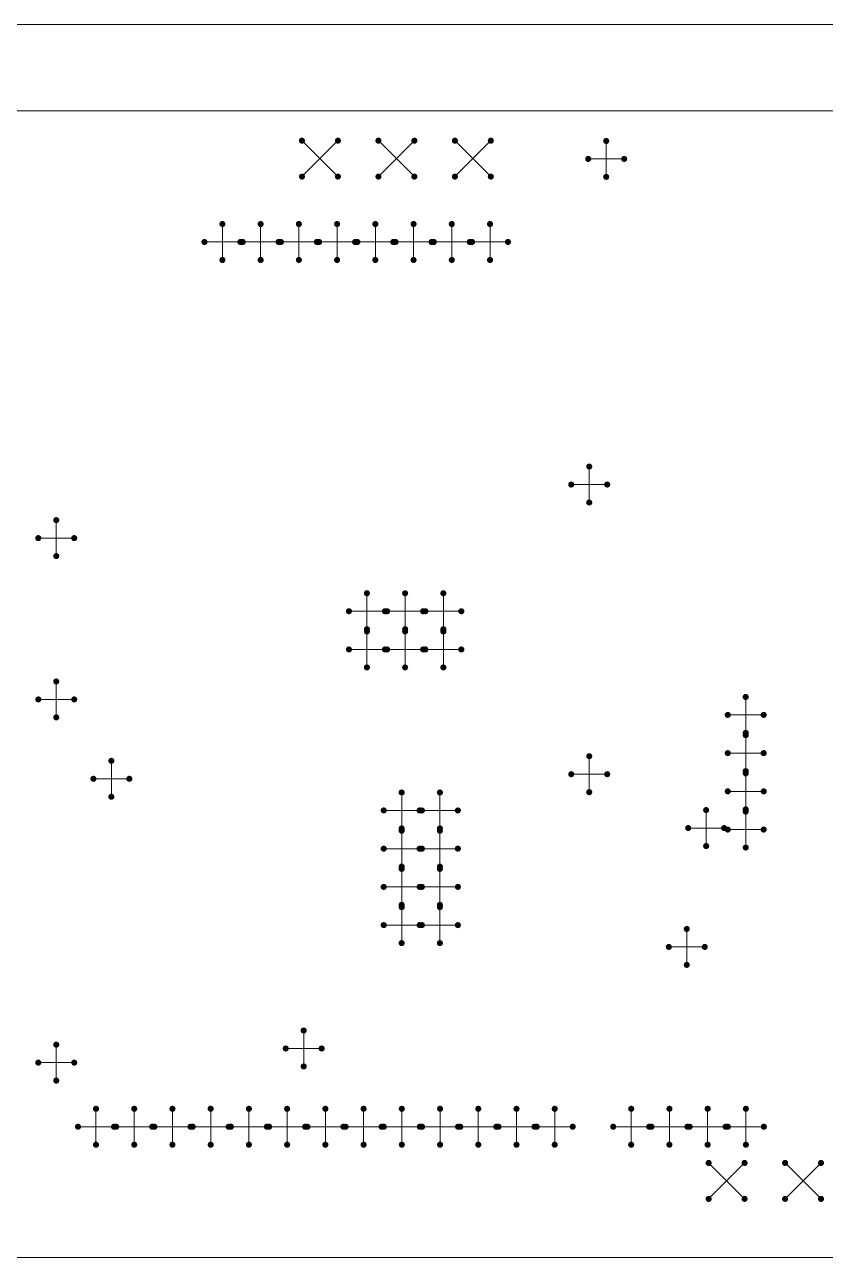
# Model space of a CAD drawing. Header units: millimetres. Extents: x 0 to 279, y 0 to 216.
# Drawn here: x 39.7 to 66.3, y 150.14 to 191.1 of the extents above; entities that cross this region are included whole.
import ezdxf

# ---------------------------------------------------------------- set-up
doc = ezdxf.new("R2010")
doc.units = ezdxf.units.MM
doc.layers.get('0').update_dxf_attribs({"lineweight": 0})

# ---------------------------------------------------------------- blocks, each defined once
blk = doc.blocks.new('pcb')
h = blk.add_hatch(color=256)
edge = h.paths.add_edge_path(flags=0)
edge.add_arc((18.913, 37.107), 0.102, 0, 360)
h = blk.add_hatch(color=256)
edge = h.paths.add_edge_path(flags=0)
edge.add_arc((20.107, 37.107), 0.102, 0, 360)
h = blk.add_hatch(color=256)
edge = h.paths.add_edge_path(flags=0)
edge.add_arc((21.453, 37.107), 0.102, 0, 360)
h = blk.add_hatch(color=256)
edge = h.paths.add_edge_path(flags=0)
edge.add_arc((22.647, 37.107), 0.102, 0, 360)
h = blk.add_hatch(color=256)
edge = h.paths.add_edge_path(flags=0)
edge.add_arc((23.993, 37.107), 0.102, 0, 360)
h = blk.add_hatch(color=256)
edge = h.paths.add_edge_path(flags=0)
edge.add_arc((25.187, 37.107), 0.102, 0, 360)
h = blk.add_hatch(color=256)
edge = h.paths.add_edge_path(flags=0)
edge.add_arc((29.02, 37.097), 0.102, 0, 360)
h = blk.add_hatch(color=256)
edge = h.paths.add_edge_path(flags=0)
edge.add_arc((28.423, 36.5), 0.102, 0, 360)
h = blk.add_hatch(color=256)
edge = h.paths.add_edge_path(flags=0)
edge.add_arc((29.617, 36.5), 0.102, 0, 360)
h = blk.add_hatch(color=256)
edge = h.paths.add_edge_path(flags=0)
edge.add_arc((18.913, 35.913), 0.102, 0, 360)
h = blk.add_hatch(color=256)
edge = h.paths.add_edge_path(flags=0)
edge.add_arc((20.107, 35.913), 0.102, 0, 360)
h = blk.add_hatch(color=256)
edge = h.paths.add_edge_path(flags=0)
edge.add_arc((21.453, 35.913), 0.102, 0, 360)
h = blk.add_hatch(color=256)
edge = h.paths.add_edge_path(flags=0)
edge.add_arc((22.647, 35.913), 0.102, 0, 360)
h = blk.add_hatch(color=256)
edge = h.paths.add_edge_path(flags=0)
edge.add_arc((23.993, 35.913), 0.102, 0, 360)
h = blk.add_hatch(color=256)
edge = h.paths.add_edge_path(flags=0)
edge.add_arc((25.187, 35.913), 0.102, 0, 360)
h = blk.add_hatch(color=256)
edge = h.paths.add_edge_path(flags=0)
edge.add_arc((29.02, 35.903), 0.102, 0, 360)
h = blk.add_hatch(color=256)
edge = h.paths.add_edge_path(flags=0)
edge.add_arc((16.27, 34.337), 0.102, 0, 360)
h = blk.add_hatch(color=256)
edge = h.paths.add_edge_path(flags=0)
edge.add_arc((17.54, 34.337), 0.102, 0, 360)
h = blk.add_hatch(color=256)
edge = h.paths.add_edge_path(flags=0)
edge.add_arc((18.81, 34.337), 0.102, 0, 360)
h = blk.add_hatch(color=256)
edge = h.paths.add_edge_path(flags=0)
edge.add_arc((20.08, 34.337), 0.102, 0, 360)
h = blk.add_hatch(color=256)
edge = h.paths.add_edge_path(flags=0)
edge.add_arc((21.35, 34.337), 0.102, 0, 360)
h = blk.add_hatch(color=256)
edge = h.paths.add_edge_path(flags=0)
edge.add_arc((22.62, 34.337), 0.102, 0, 360)
h = blk.add_hatch(color=256)
edge = h.paths.add_edge_path(flags=0)
edge.add_arc((23.89, 34.337), 0.102, 0, 360)
h = blk.add_hatch(color=256)
edge = h.paths.add_edge_path(flags=0)
edge.add_arc((25.16, 34.337), 0.102, 0, 360)
h = blk.add_hatch(color=256)
edge = h.paths.add_edge_path(flags=0)
edge.add_arc((15.673, 33.74), 0.102, 0, 360)
h = blk.add_hatch(color=256)
edge = h.paths.add_edge_path(flags=0)
edge.add_arc((16.867, 33.74), 0.102, 0, 360)
h = blk.add_hatch(color=256)
edge = h.paths.add_edge_path(flags=0)
edge.add_arc((16.943, 33.74), 0.102, 0, 360)
h = blk.add_hatch(color=256)
edge = h.paths.add_edge_path(flags=0)
edge.add_arc((18.137, 33.74), 0.102, 0, 360)
h = blk.add_hatch(color=256)
edge = h.paths.add_edge_path(flags=0)
edge.add_arc((18.213, 33.74), 0.102, 0, 360)
h = blk.add_hatch(color=256)
edge = h.paths.add_edge_path(flags=0)
edge.add_arc((19.407, 33.74), 0.102, 0, 360)
h = blk.add_hatch(color=256)
edge = h.paths.add_edge_path(flags=0)
edge.add_arc((19.483, 33.74), 0.102, 0, 360)
h = blk.add_hatch(color=256)
edge = h.paths.add_edge_path(flags=0)
edge.add_arc((20.677, 33.74), 0.102, 0, 360)
h = blk.add_hatch(color=256)
edge = h.paths.add_edge_path(flags=0)
edge.add_arc((20.753, 33.74), 0.102, 0, 360)
h = blk.add_hatch(color=256)
edge = h.paths.add_edge_path(flags=0)
edge.add_arc((21.947, 33.74), 0.102, 0, 360)
h = blk.add_hatch(color=256)
edge = h.paths.add_edge_path(flags=0)
edge.add_arc((22.023, 33.74), 0.102, 0, 360)
h = blk.add_hatch(color=256)
edge = h.paths.add_edge_path(flags=0)
edge.add_arc((23.217, 33.74), 0.102, 0, 360)
h = blk.add_hatch(color=256)
edge = h.paths.add_edge_path(flags=0)
edge.add_arc((23.293, 33.74), 0.102, 0, 360)
h = blk.add_hatch(color=256)
edge = h.paths.add_edge_path(flags=0)
edge.add_arc((24.487, 33.74), 0.102, 0, 360)
h = blk.add_hatch(color=256)
edge = h.paths.add_edge_path(flags=0)
edge.add_arc((24.563, 33.74), 0.102, 0, 360)
h = blk.add_hatch(color=256)
edge = h.paths.add_edge_path(flags=0)
edge.add_arc((25.757, 33.74), 0.102, 0, 360)
h = blk.add_hatch(color=256)
edge = h.paths.add_edge_path(flags=0)
edge.add_arc((16.27, 33.143), 0.102, 0, 360)
h = blk.add_hatch(color=256)
edge = h.paths.add_edge_path(flags=0)
edge.add_arc((17.54, 33.143), 0.102, 0, 360)
h = blk.add_hatch(color=256)
edge = h.paths.add_edge_path(flags=0)
edge.add_arc((18.81, 33.143), 0.102, 0, 360)
h = blk.add_hatch(color=256)
edge = h.paths.add_edge_path(flags=0)
edge.add_arc((20.08, 33.143), 0.102, 0, 360)
h = blk.add_hatch(color=256)
edge = h.paths.add_edge_path(flags=0)
edge.add_arc((21.35, 33.143), 0.102, 0, 360)
h = blk.add_hatch(color=256)
edge = h.paths.add_edge_path(flags=0)
edge.add_arc((22.62, 33.143), 0.102, 0, 360)
h = blk.add_hatch(color=256)
edge = h.paths.add_edge_path(flags=0)
edge.add_arc((23.89, 33.143), 0.102, 0, 360)
h = blk.add_hatch(color=256)
edge = h.paths.add_edge_path(flags=0)
edge.add_arc((25.16, 33.143), 0.102, 0, 360)
h = blk.add_hatch(color=256)
edge = h.paths.add_edge_path(flags=0)
edge.add_arc((28.456, 26.277), 0.102, 0, 360)
h = blk.add_hatch(color=256)
edge = h.paths.add_edge_path(flags=0)
edge.add_arc((27.859, 25.68), 0.102, 0, 360)
h = blk.add_hatch(color=256)
edge = h.paths.add_edge_path(flags=0)
edge.add_arc((29.053, 25.68), 0.102, 0, 360)
h = blk.add_hatch(color=256)
edge = h.paths.add_edge_path(flags=0)
edge.add_arc((28.456, 25.083), 0.102, 0, 360)
h = blk.add_hatch(color=256)
edge = h.paths.add_edge_path(flags=0)
edge.add_arc((10.75, 24.497), 0.102, 0, 360)
h = blk.add_hatch(color=256)
edge = h.paths.add_edge_path(flags=0)
edge.add_arc((10.153, 23.9), 0.102, 0, 360)
h = blk.add_hatch(color=256)
edge = h.paths.add_edge_path(flags=0)
edge.add_arc((11.347, 23.9), 0.102, 0, 360)
h = blk.add_hatch(color=256)
edge = h.paths.add_edge_path(flags=0)
edge.add_arc((10.75, 23.303), 0.102, 0, 360)
h = blk.add_hatch(color=256)
edge = h.paths.add_edge_path(flags=0)
edge.add_arc((21.07, 22.067), 0.102, 0, 360)
h = blk.add_hatch(color=256)
edge = h.paths.add_edge_path(flags=0)
edge.add_arc((22.34, 22.067), 0.102, 0, 360)
h = blk.add_hatch(color=256)
edge = h.paths.add_edge_path(flags=0)
edge.add_arc((23.61, 22.067), 0.102, 0, 360)
h = blk.add_hatch(color=256)
edge = h.paths.add_edge_path(flags=0)
edge.add_arc((20.473, 21.47), 0.102, 0, 360)
h = blk.add_hatch(color=256)
edge = h.paths.add_edge_path(flags=0)
edge.add_arc((21.667, 21.47), 0.102, 0, 360)
h = blk.add_hatch(color=256)
edge = h.paths.add_edge_path(flags=0)
edge.add_arc((21.743, 21.47), 0.102, 0, 360)
h = blk.add_hatch(color=256)
edge = h.paths.add_edge_path(flags=0)
edge.add_arc((22.937, 21.47), 0.102, 0, 360)
h = blk.add_hatch(color=256)
edge = h.paths.add_edge_path(flags=0)
edge.add_arc((23.013, 21.47), 0.102, 0, 360)
h = blk.add_hatch(color=256)
edge = h.paths.add_edge_path(flags=0)
edge.add_arc((24.207, 21.47), 0.102, 0, 360)
h = blk.add_hatch(color=256)
edge = h.paths.add_edge_path(flags=0)
edge.add_arc((21.07, 20.873), 0.102, 0, 360)
h = blk.add_hatch(color=256)
edge = h.paths.add_edge_path(flags=0)
edge.add_arc((21.07, 20.797), 0.102, 0, 360)
h = blk.add_hatch(color=256)
edge = h.paths.add_edge_path(flags=0)
edge.add_arc((22.34, 20.873), 0.102, 0, 360)
h = blk.add_hatch(color=256)
edge = h.paths.add_edge_path(flags=0)
edge.add_arc((22.34, 20.797), 0.102, 0, 360)
h = blk.add_hatch(color=256)
edge = h.paths.add_edge_path(flags=0)
edge.add_arc((23.61, 20.873), 0.102, 0, 360)
h = blk.add_hatch(color=256)
edge = h.paths.add_edge_path(flags=0)
edge.add_arc((23.61, 20.797), 0.102, 0, 360)
h = blk.add_hatch(color=256)
edge = h.paths.add_edge_path(flags=0)
edge.add_arc((20.473, 20.2), 0.102, 0, 360)
h = blk.add_hatch(color=256)
edge = h.paths.add_edge_path(flags=0)
edge.add_arc((21.667, 20.2), 0.102, 0, 360)
h = blk.add_hatch(color=256)
edge = h.paths.add_edge_path(flags=0)
edge.add_arc((21.743, 20.2), 0.102, 0, 360)
h = blk.add_hatch(color=256)
edge = h.paths.add_edge_path(flags=0)
edge.add_arc((22.937, 20.2), 0.102, 0, 360)
h = blk.add_hatch(color=256)
edge = h.paths.add_edge_path(flags=0)
edge.add_arc((23.013, 20.2), 0.102, 0, 360)
h = blk.add_hatch(color=256)
edge = h.paths.add_edge_path(flags=0)
edge.add_arc((24.207, 20.2), 0.102, 0, 360)
h = blk.add_hatch(color=256)
edge = h.paths.add_edge_path(flags=0)
edge.add_arc((21.07, 19.603), 0.102, 0, 360)
h = blk.add_hatch(color=256)
edge = h.paths.add_edge_path(flags=0)
edge.add_arc((22.34, 19.603), 0.102, 0, 360)
h = blk.add_hatch(color=256)
edge = h.paths.add_edge_path(flags=0)
edge.add_arc((23.61, 19.603), 0.102, 0, 360)
h = blk.add_hatch(color=256)
edge = h.paths.add_edge_path(flags=0)
edge.add_arc((10.75, 19.137), 0.102, 0, 360)
h = blk.add_hatch(color=256)
edge = h.paths.add_edge_path(flags=0)
edge.add_arc((10.153, 18.54), 0.102, 0, 360)
h = blk.add_hatch(color=256)
edge = h.paths.add_edge_path(flags=0)
edge.add_arc((11.347, 18.54), 0.102, 0, 360)
h = blk.add_hatch(color=256)
edge = h.paths.add_edge_path(flags=0)
edge.add_arc((33.655, 18.622), 0.102, 0, 360)
h = blk.add_hatch(color=256)
edge = h.paths.add_edge_path(flags=0)
edge.add_arc((10.75, 17.943), 0.102, 0, 360)
h = blk.add_hatch(color=256)
edge = h.paths.add_edge_path(flags=0)
edge.add_arc((33.058, 18.025), 0.102, 0, 360)
h = blk.add_hatch(color=256)
edge = h.paths.add_edge_path(flags=0)
edge.add_arc((34.252, 18.025), 0.102, 0, 360)
h = blk.add_hatch(color=256)
edge = h.paths.add_edge_path(flags=0)
edge.add_arc((33.655, 17.428), 0.102, 0, 360)
h = blk.add_hatch(color=256)
edge = h.paths.add_edge_path(flags=0)
edge.add_arc((33.655, 17.352), 0.102, 0, 360)
h = blk.add_hatch(color=256)
edge = h.paths.add_edge_path(flags=0)
edge.add_arc((33.058, 16.755), 0.102, 0, 360)
h = blk.add_hatch(color=256)
edge = h.paths.add_edge_path(flags=0)
edge.add_arc((34.252, 16.755), 0.102, 0, 360)
h = blk.add_hatch(color=256)
edge = h.paths.add_edge_path(flags=0)
edge.add_arc((12.58, 16.499), 0.102, 0, 360)
h = blk.add_hatch(color=256)
edge = h.paths.add_edge_path(flags=0)
edge.add_arc((28.456, 16.652), 0.102, 0, 360)
h = blk.add_hatch(color=256)
edge = h.paths.add_edge_path(flags=0)
edge.add_arc((11.983, 15.902), 0.102, 0, 360)
h = blk.add_hatch(color=256)
edge = h.paths.add_edge_path(flags=0)
edge.add_arc((13.177, 15.902), 0.102, 0, 360)
h = blk.add_hatch(color=256)
edge = h.paths.add_edge_path(flags=0)
edge.add_arc((27.859, 16.055), 0.102, 0, 360)
h = blk.add_hatch(color=256)
edge = h.paths.add_edge_path(flags=0)
edge.add_arc((29.053, 16.055), 0.102, 0, 360)
h = blk.add_hatch(color=256)
edge = h.paths.add_edge_path(flags=0)
edge.add_arc((33.655, 16.158), 0.102, 0, 360)
h = blk.add_hatch(color=256)
edge = h.paths.add_edge_path(flags=0)
edge.add_arc((33.655, 16.082), 0.102, 0, 360)
h = blk.add_hatch(color=256)
edge = h.paths.add_edge_path(flags=0)
edge.add_arc((33.058, 15.485), 0.102, 0, 360)
h = blk.add_hatch(color=256)
edge = h.paths.add_edge_path(flags=0)
edge.add_arc((34.252, 15.485), 0.102, 0, 360)
h = blk.add_hatch(color=256)
edge = h.paths.add_edge_path(flags=0)
edge.add_arc((12.58, 15.305), 0.102, 0, 360)
h = blk.add_hatch(color=256)
edge = h.paths.add_edge_path(flags=0)
edge.add_arc((22.225, 15.447), 0.102, 0, 360)
h = blk.add_hatch(color=256)
edge = h.paths.add_edge_path(flags=0)
edge.add_arc((23.495, 15.447), 0.102, 0, 360)
h = blk.add_hatch(color=256)
edge = h.paths.add_edge_path(flags=0)
edge.add_arc((28.456, 15.458), 0.102, 0, 360)
h = blk.add_hatch(color=256)
edge = h.paths.add_edge_path(flags=0)
edge.add_arc((21.628, 14.85), 0.102, 0, 360)
h = blk.add_hatch(color=256)
edge = h.paths.add_edge_path(flags=0)
edge.add_arc((22.822, 14.85), 0.102, 0, 360)
h = blk.add_hatch(color=256)
edge = h.paths.add_edge_path(flags=0)
edge.add_arc((22.898, 14.85), 0.102, 0, 360)
h = blk.add_hatch(color=256)
edge = h.paths.add_edge_path(flags=0)
edge.add_arc((24.092, 14.85), 0.102, 0, 360)
h = blk.add_hatch(color=256)
edge = h.paths.add_edge_path(flags=0)
edge.add_arc((32.34, 14.862), 0.102, 0, 360)
h = blk.add_hatch(color=256)
edge = h.paths.add_edge_path(flags=0)
edge.add_arc((33.655, 14.888), 0.102, 0, 360)
h = blk.add_hatch(color=256)
edge = h.paths.add_edge_path(flags=0)
edge.add_arc((33.655, 14.812), 0.102, 0, 360)
h = blk.add_hatch(color=256)
edge = h.paths.add_edge_path(flags=0)
edge.add_arc((22.225, 14.253), 0.102, 0, 360)
h = blk.add_hatch(color=256)
edge = h.paths.add_edge_path(flags=0)
edge.add_arc((23.495, 14.253), 0.102, 0, 360)
h = blk.add_hatch(color=256)
edge = h.paths.add_edge_path(flags=0)
edge.add_arc((31.743, 14.265), 0.102, 0, 360)
h = blk.add_hatch(color=256)
edge = h.paths.add_edge_path(flags=0)
edge.add_arc((32.937, 14.265), 0.102, 0, 360)
h = blk.add_hatch(color=256)
edge = h.paths.add_edge_path(flags=0)
edge.add_arc((22.225, 14.177), 0.102, 0, 360)
h = blk.add_hatch(color=256)
edge = h.paths.add_edge_path(flags=0)
edge.add_arc((23.495, 14.177), 0.102, 0, 360)
h = blk.add_hatch(color=256)
edge = h.paths.add_edge_path(flags=0)
edge.add_arc((33.058, 14.215), 0.102, 0, 360)
h = blk.add_hatch(color=256)
edge = h.paths.add_edge_path(flags=0)
edge.add_arc((34.252, 14.215), 0.102, 0, 360)
h = blk.add_hatch(color=256)
edge = h.paths.add_edge_path(flags=0)
edge.add_arc((21.628, 13.58), 0.102, 0, 360)
h = blk.add_hatch(color=256)
edge = h.paths.add_edge_path(flags=0)
edge.add_arc((22.822, 13.58), 0.102, 0, 360)
h = blk.add_hatch(color=256)
edge = h.paths.add_edge_path(flags=0)
edge.add_arc((22.898, 13.58), 0.102, 0, 360)
h = blk.add_hatch(color=256)
edge = h.paths.add_edge_path(flags=0)
edge.add_arc((24.092, 13.58), 0.102, 0, 360)
h = blk.add_hatch(color=256)
edge = h.paths.add_edge_path(flags=0)
edge.add_arc((32.34, 13.668), 0.102, 0, 360)
h = blk.add_hatch(color=256)
edge = h.paths.add_edge_path(flags=0)
edge.add_arc((33.655, 13.618), 0.102, 0, 360)
h = blk.add_hatch(color=256)
edge = h.paths.add_edge_path(flags=0)
edge.add_arc((22.225, 12.983), 0.102, 0, 360)
h = blk.add_hatch(color=256)
edge = h.paths.add_edge_path(flags=0)
edge.add_arc((22.225, 12.907), 0.102, 0, 360)
h = blk.add_hatch(color=256)
edge = h.paths.add_edge_path(flags=0)
edge.add_arc((23.495, 12.983), 0.102, 0, 360)
h = blk.add_hatch(color=256)
edge = h.paths.add_edge_path(flags=0)
edge.add_arc((23.495, 12.907), 0.102, 0, 360)
h = blk.add_hatch(color=256)
edge = h.paths.add_edge_path(flags=0)
edge.add_arc((21.628, 12.31), 0.102, 0, 360)
h = blk.add_hatch(color=256)
edge = h.paths.add_edge_path(flags=0)
edge.add_arc((22.822, 12.31), 0.102, 0, 360)
h = blk.add_hatch(color=256)
edge = h.paths.add_edge_path(flags=0)
edge.add_arc((22.898, 12.31), 0.102, 0, 360)
h = blk.add_hatch(color=256)
edge = h.paths.add_edge_path(flags=0)
edge.add_arc((24.092, 12.31), 0.102, 0, 360)
h = blk.add_hatch(color=256)
edge = h.paths.add_edge_path(flags=0)
edge.add_arc((22.225, 11.713), 0.102, 0, 360)
h = blk.add_hatch(color=256)
edge = h.paths.add_edge_path(flags=0)
edge.add_arc((22.225, 11.637), 0.102, 0, 360)
h = blk.add_hatch(color=256)
edge = h.paths.add_edge_path(flags=0)
edge.add_arc((23.495, 11.713), 0.102, 0, 360)
h = blk.add_hatch(color=256)
edge = h.paths.add_edge_path(flags=0)
edge.add_arc((23.495, 11.637), 0.102, 0, 360)
h = blk.add_hatch(color=256)
edge = h.paths.add_edge_path(flags=0)
edge.add_arc((21.628, 11.04), 0.102, 0, 360)
h = blk.add_hatch(color=256)
edge = h.paths.add_edge_path(flags=0)
edge.add_arc((22.822, 11.04), 0.102, 0, 360)
h = blk.add_hatch(color=256)
edge = h.paths.add_edge_path(flags=0)
edge.add_arc((22.898, 11.04), 0.102, 0, 360)
h = blk.add_hatch(color=256)
edge = h.paths.add_edge_path(flags=0)
edge.add_arc((24.092, 11.04), 0.102, 0, 360)
h = blk.add_hatch(color=256)
edge = h.paths.add_edge_path(flags=0)
edge.add_arc((31.697, 10.912), 0.102, 0, 360)
h = blk.add_hatch(color=256)
edge = h.paths.add_edge_path(flags=0)
edge.add_arc((22.225, 10.443), 0.102, 0, 360)
h = blk.add_hatch(color=256)
edge = h.paths.add_edge_path(flags=0)
edge.add_arc((23.495, 10.443), 0.102, 0, 360)
h = blk.add_hatch(color=256)
edge = h.paths.add_edge_path(flags=0)
edge.add_arc((31.1, 10.315), 0.102, 0, 360)
h = blk.add_hatch(color=256)
edge = h.paths.add_edge_path(flags=0)
edge.add_arc((32.294, 10.315), 0.102, 0, 360)
h = blk.add_hatch(color=256)
edge = h.paths.add_edge_path(flags=0)
edge.add_arc((31.697, 9.718), 0.102, 0, 360)
h = blk.add_hatch(color=256)
edge = h.paths.add_edge_path(flags=0)
edge.add_arc((18.97, 7.537), 0.102, 0, 360)
h = blk.add_hatch(color=256)
edge = h.paths.add_edge_path(flags=0)
edge.add_arc((10.75, 7.067), 0.102, 0, 360)
h = blk.add_hatch(color=256)
edge = h.paths.add_edge_path(flags=0)
edge.add_arc((18.373, 6.94), 0.102, 0, 360)
h = blk.add_hatch(color=256)
edge = h.paths.add_edge_path(flags=0)
edge.add_arc((19.567, 6.94), 0.102, 0, 360)
h = blk.add_hatch(color=256)
edge = h.paths.add_edge_path(flags=0)
edge.add_arc((10.153, 6.47), 0.102, 0, 360)
h = blk.add_hatch(color=256)
edge = h.paths.add_edge_path(flags=0)
edge.add_arc((11.347, 6.47), 0.102, 0, 360)
h = blk.add_hatch(color=256)
edge = h.paths.add_edge_path(flags=0)
edge.add_arc((18.97, 6.343), 0.102, 0, 360)
h = blk.add_hatch(color=256)
edge = h.paths.add_edge_path(flags=0)
edge.add_arc((10.75, 5.873), 0.102, 0, 360)
h = blk.add_hatch(color=256)
edge = h.paths.add_edge_path(flags=0)
edge.add_arc((12.07, 4.937), 0.102, 0, 360)
h = blk.add_hatch(color=256)
edge = h.paths.add_edge_path(flags=0)
edge.add_arc((13.34, 4.937), 0.102, 0, 360)
h = blk.add_hatch(color=256)
edge = h.paths.add_edge_path(flags=0)
edge.add_arc((14.61, 4.937), 0.102, 0, 360)
h = blk.add_hatch(color=256)
edge = h.paths.add_edge_path(flags=0)
edge.add_arc((15.88, 4.937), 0.102, 0, 360)
h = blk.add_hatch(color=256)
edge = h.paths.add_edge_path(flags=0)
edge.add_arc((17.15, 4.937), 0.102, 0, 360)
h = blk.add_hatch(color=256)
edge = h.paths.add_edge_path(flags=0)
edge.add_arc((18.42, 4.937), 0.102, 0, 360)
h = blk.add_hatch(color=256)
edge = h.paths.add_edge_path(flags=0)
edge.add_arc((19.69, 4.937), 0.102, 0, 360)
h = blk.add_hatch(color=256)
edge = h.paths.add_edge_path(flags=0)
edge.add_arc((20.96, 4.937), 0.102, 0, 360)
h = blk.add_hatch(color=256)
edge = h.paths.add_edge_path(flags=0)
edge.add_arc((22.23, 4.937), 0.102, 0, 360)
h = blk.add_hatch(color=256)
edge = h.paths.add_edge_path(flags=0)
edge.add_arc((23.5, 4.937), 0.102, 0, 360)
h = blk.add_hatch(color=256)
edge = h.paths.add_edge_path(flags=0)
edge.add_arc((24.77, 4.937), 0.102, 0, 360)
h = blk.add_hatch(color=256)
edge = h.paths.add_edge_path(flags=0)
edge.add_arc((26.04, 4.937), 0.102, 0, 360)
h = blk.add_hatch(color=256)
edge = h.paths.add_edge_path(flags=0)
edge.add_arc((27.31, 4.937), 0.102, 0, 360)
h = blk.add_hatch(color=256)
edge = h.paths.add_edge_path(flags=0)
edge.add_arc((29.85, 4.937), 0.102, 0, 360)
h = blk.add_hatch(color=256)
edge = h.paths.add_edge_path(flags=0)
edge.add_arc((31.12, 4.937), 0.102, 0, 360)
h = blk.add_hatch(color=256)
edge = h.paths.add_edge_path(flags=0)
edge.add_arc((32.39, 4.937), 0.102, 0, 360)
h = blk.add_hatch(color=256)
edge = h.paths.add_edge_path(flags=0)
edge.add_arc((33.66, 4.937), 0.102, 0, 360)
h = blk.add_hatch(color=256)
edge = h.paths.add_edge_path(flags=0)
edge.add_arc((11.473, 4.34), 0.102, 0, 360)
h = blk.add_hatch(color=256)
edge = h.paths.add_edge_path(flags=0)
edge.add_arc((12.667, 4.34), 0.102, 0, 360)
h = blk.add_hatch(color=256)
edge = h.paths.add_edge_path(flags=0)
edge.add_arc((12.743, 4.34), 0.102, 0, 360)
h = blk.add_hatch(color=256)
edge = h.paths.add_edge_path(flags=0)
edge.add_arc((13.937, 4.34), 0.102, 0, 360)
h = blk.add_hatch(color=256)
edge = h.paths.add_edge_path(flags=0)
edge.add_arc((14.013, 4.34), 0.102, 0, 360)
h = blk.add_hatch(color=256)
edge = h.paths.add_edge_path(flags=0)
edge.add_arc((15.207, 4.34), 0.102, 0, 360)
h = blk.add_hatch(color=256)
edge = h.paths.add_edge_path(flags=0)
edge.add_arc((15.283, 4.34), 0.102, 0, 360)
h = blk.add_hatch(color=256)
edge = h.paths.add_edge_path(flags=0)
edge.add_arc((16.477, 4.34), 0.102, 0, 360)
h = blk.add_hatch(color=256)
edge = h.paths.add_edge_path(flags=0)
edge.add_arc((16.553, 4.34), 0.102, 0, 360)
h = blk.add_hatch(color=256)
edge = h.paths.add_edge_path(flags=0)
edge.add_arc((17.747, 4.34), 0.102, 0, 360)
h = blk.add_hatch(color=256)
edge = h.paths.add_edge_path(flags=0)
edge.add_arc((17.823, 4.34), 0.102, 0, 360)
h = blk.add_hatch(color=256)
edge = h.paths.add_edge_path(flags=0)
edge.add_arc((19.017, 4.34), 0.102, 0, 360)
h = blk.add_hatch(color=256)
edge = h.paths.add_edge_path(flags=0)
edge.add_arc((19.093, 4.34), 0.102, 0, 360)
h = blk.add_hatch(color=256)
edge = h.paths.add_edge_path(flags=0)
edge.add_arc((20.287, 4.34), 0.102, 0, 360)
h = blk.add_hatch(color=256)
edge = h.paths.add_edge_path(flags=0)
edge.add_arc((20.363, 4.34), 0.102, 0, 360)
h = blk.add_hatch(color=256)
edge = h.paths.add_edge_path(flags=0)
edge.add_arc((21.557, 4.34), 0.102, 0, 360)
h = blk.add_hatch(color=256)
edge = h.paths.add_edge_path(flags=0)
edge.add_arc((21.633, 4.34), 0.102, 0, 360)
h = blk.add_hatch(color=256)
edge = h.paths.add_edge_path(flags=0)
edge.add_arc((22.827, 4.34), 0.102, 0, 360)
h = blk.add_hatch(color=256)
edge = h.paths.add_edge_path(flags=0)
edge.add_arc((22.903, 4.34), 0.102, 0, 360)
h = blk.add_hatch(color=256)
edge = h.paths.add_edge_path(flags=0)
edge.add_arc((24.097, 4.34), 0.102, 0, 360)
h = blk.add_hatch(color=256)
edge = h.paths.add_edge_path(flags=0)
edge.add_arc((24.173, 4.34), 0.102, 0, 360)
h = blk.add_hatch(color=256)
edge = h.paths.add_edge_path(flags=0)
edge.add_arc((25.367, 4.34), 0.102, 0, 360)
h = blk.add_hatch(color=256)
edge = h.paths.add_edge_path(flags=0)
edge.add_arc((25.443, 4.34), 0.102, 0, 360)
h = blk.add_hatch(color=256)
edge = h.paths.add_edge_path(flags=0)
edge.add_arc((26.637, 4.34), 0.102, 0, 360)
h = blk.add_hatch(color=256)
edge = h.paths.add_edge_path(flags=0)
edge.add_arc((26.713, 4.34), 0.102, 0, 360)
h = blk.add_hatch(color=256)
edge = h.paths.add_edge_path(flags=0)
edge.add_arc((27.907, 4.34), 0.102, 0, 360)
h = blk.add_hatch(color=256)
edge = h.paths.add_edge_path(flags=0)
edge.add_arc((29.253, 4.34), 0.102, 0, 360)
h = blk.add_hatch(color=256)
edge = h.paths.add_edge_path(flags=0)
edge.add_arc((30.447, 4.34), 0.102, 0, 360)
h = blk.add_hatch(color=256)
edge = h.paths.add_edge_path(flags=0)
edge.add_arc((30.523, 4.34), 0.102, 0, 360)
h = blk.add_hatch(color=256)
edge = h.paths.add_edge_path(flags=0)
edge.add_arc((31.717, 4.34), 0.102, 0, 360)
h = blk.add_hatch(color=256)
edge = h.paths.add_edge_path(flags=0)
edge.add_arc((31.793, 4.34), 0.102, 0, 360)
h = blk.add_hatch(color=256)
edge = h.paths.add_edge_path(flags=0)
edge.add_arc((32.987, 4.34), 0.102, 0, 360)
h = blk.add_hatch(color=256)
edge = h.paths.add_edge_path(flags=0)
edge.add_arc((33.063, 4.34), 0.102, 0, 360)
h = blk.add_hatch(color=256)
edge = h.paths.add_edge_path(flags=0)
edge.add_arc((34.257, 4.34), 0.102, 0, 360)
h = blk.add_hatch(color=256)
edge = h.paths.add_edge_path(flags=0)
edge.add_arc((12.07, 3.743), 0.102, 0, 360)
h = blk.add_hatch(color=256)
edge = h.paths.add_edge_path(flags=0)
edge.add_arc((13.34, 3.743), 0.102, 0, 360)
h = blk.add_hatch(color=256)
edge = h.paths.add_edge_path(flags=0)
edge.add_arc((14.61, 3.743), 0.102, 0, 360)
h = blk.add_hatch(color=256)
edge = h.paths.add_edge_path(flags=0)
edge.add_arc((15.88, 3.743), 0.102, 0, 360)
h = blk.add_hatch(color=256)
edge = h.paths.add_edge_path(flags=0)
edge.add_arc((17.15, 3.743), 0.102, 0, 360)
h = blk.add_hatch(color=256)
edge = h.paths.add_edge_path(flags=0)
edge.add_arc((18.42, 3.743), 0.102, 0, 360)
h = blk.add_hatch(color=256)
edge = h.paths.add_edge_path(flags=0)
edge.add_arc((19.69, 3.743), 0.102, 0, 360)
h = blk.add_hatch(color=256)
edge = h.paths.add_edge_path(flags=0)
edge.add_arc((20.96, 3.743), 0.102, 0, 360)
h = blk.add_hatch(color=256)
edge = h.paths.add_edge_path(flags=0)
edge.add_arc((22.23, 3.743), 0.102, 0, 360)
h = blk.add_hatch(color=256)
edge = h.paths.add_edge_path(flags=0)
edge.add_arc((23.5, 3.743), 0.102, 0, 360)
h = blk.add_hatch(color=256)
edge = h.paths.add_edge_path(flags=0)
edge.add_arc((24.77, 3.743), 0.102, 0, 360)
h = blk.add_hatch(color=256)
edge = h.paths.add_edge_path(flags=0)
edge.add_arc((26.04, 3.743), 0.102, 0, 360)
h = blk.add_hatch(color=256)
edge = h.paths.add_edge_path(flags=0)
edge.add_arc((27.31, 3.743), 0.102, 0, 360)
h = blk.add_hatch(color=256)
edge = h.paths.add_edge_path(flags=0)
edge.add_arc((29.85, 3.743), 0.102, 0, 360)
h = blk.add_hatch(color=256)
edge = h.paths.add_edge_path(flags=0)
edge.add_arc((31.12, 3.743), 0.102, 0, 360)
h = blk.add_hatch(color=256)
edge = h.paths.add_edge_path(flags=0)
edge.add_arc((32.39, 3.743), 0.102, 0, 360)
h = blk.add_hatch(color=256)
edge = h.paths.add_edge_path(flags=0)
edge.add_arc((33.66, 3.743), 0.102, 0, 360)
h = blk.add_hatch(color=256)
edge = h.paths.add_edge_path(flags=0)
edge.add_arc((32.423, 3.137), 0.102, 0, 360)
h = blk.add_hatch(color=256)
edge = h.paths.add_edge_path(flags=0)
edge.add_arc((33.617, 3.137), 0.102, 0, 360)
h = blk.add_hatch(color=256)
edge = h.paths.add_edge_path(flags=0)
edge.add_arc((34.963, 3.137), 0.102, 0, 360)
h = blk.add_hatch(color=256)
edge = h.paths.add_edge_path(flags=0)
edge.add_arc((36.157, 3.137), 0.102, 0, 360)
h = blk.add_hatch(color=256)
edge = h.paths.add_edge_path(flags=0)
edge.add_arc((32.423, 1.943), 0.102, 0, 360)
h = blk.add_hatch(color=256)
edge = h.paths.add_edge_path(flags=0)
edge.add_arc((33.617, 1.943), 0.102, 0, 360)
h = blk.add_hatch(color=256)
edge = h.paths.add_edge_path(flags=0)
edge.add_arc((34.963, 1.943), 0.102, 0, 360)
h = blk.add_hatch(color=256)
edge = h.paths.add_edge_path(flags=0)
edge.add_arc((36.157, 1.943), 0.102, 0, 360)
at = {"flags": 128}
for points in [[(52.07, 40.962), (52.07, 40.962), (1, 40.962), (1, 40.962)], [(18.913, 37.107), (18.913, 37.107), (20.107, 35.913), (20.107, 35.913)], [(20.107, 37.107), (20.107, 37.107), (18.913, 35.913), (18.913, 35.913)], [(21.453, 37.107), (21.453, 37.107), (22.647, 35.913), (22.647, 35.913)], [(22.647, 37.107), (22.647, 37.107), (21.453, 35.913), (21.453, 35.913)], [(23.993, 37.107), (23.993, 37.107), (25.187, 35.913), (25.187, 35.913)], [(25.187, 37.107), (25.187, 37.107), (23.993, 35.913), (23.993, 35.913)], [(29.02, 37.097), (29.02, 37.097), (29.02, 35.903), (29.02, 35.903)], [(28.423, 36.5), (28.423, 36.5), (29.617, 36.5), (29.617, 36.5)], [(16.27, 34.337), (16.27, 34.337), (16.27, 33.143), (16.27, 33.143)], [(17.54, 34.337), (17.54, 34.337), (17.54, 33.143), (17.54, 33.143)], [(18.81, 34.337), (18.81, 34.337), (18.81, 33.143), (18.81, 33.143)], [(20.08, 34.337), (20.08, 34.337), (20.08, 33.143), (20.08, 33.143)], [(21.35, 34.337), (21.35, 34.337), (21.35, 33.143), (21.35, 33.143)], [(22.62, 34.337), (22.62, 34.337), (22.62, 33.143), (22.62, 33.143)], [(23.89, 34.337), (23.89, 34.337), (23.89, 33.143), (23.89, 33.143)], [(25.16, 34.337), (25.16, 34.337), (25.16, 33.143), (25.16, 33.143)], [(15.673, 33.74), (15.673, 33.74), (16.867, 33.74), (16.867, 33.74)], [(16.943, 33.74), (16.943, 33.74), (18.137, 33.74), (18.137, 33.74)], [(18.213, 33.74), (18.213, 33.74), (19.407, 33.74), (19.407, 33.74)], [(19.483, 33.74), (19.483, 33.74), (20.677, 33.74), (20.677, 33.74)], [(20.753, 33.74), (20.753, 33.74), (21.947, 33.74), (21.947, 33.74)], [(22.023, 33.74), (22.023, 33.74), (23.217, 33.74), (23.217, 33.74)], [(23.293, 33.74), (23.293, 33.74), (24.487, 33.74), (24.487, 33.74)], [(24.563, 33.74), (24.563, 33.74), (25.757, 33.74), (25.757, 33.74)], [(28.456, 26.277), (28.456, 26.277), (28.456, 25.083), (28.456, 25.083)], [(27.859, 25.68), (27.859, 25.68), (29.053, 25.68), (29.053, 25.68)], [(10.75, 24.497), (10.75, 24.497), (10.75, 23.303), (10.75, 23.303)], [(10.153, 23.9), (10.153, 23.9), (11.347, 23.9), (11.347, 23.9)], [(21.07, 22.067), (21.07, 22.067), (21.07, 20.873), (21.07, 20.873)], [(22.34, 22.067), (22.34, 22.067), (22.34, 20.873), (22.34, 20.873)], [(23.61, 22.067), (23.61, 22.067), (23.61, 20.873), (23.61, 20.873)], [(20.473, 21.47), (20.473, 21.47), (21.667, 21.47), (21.667, 21.47)], [(21.743, 21.47), (21.743, 21.47), (22.937, 21.47), (22.937, 21.47)], [(23.013, 21.47), (23.013, 21.47), (24.207, 21.47), (24.207, 21.47)], [(21.07, 20.797), (21.07, 20.797), (21.07, 19.603), (21.07, 19.603)], [(22.34, 20.797), (22.34, 20.797), (22.34, 19.603), (22.34, 19.603)], [(23.61, 20.797), (23.61, 20.797), (23.61, 19.603), (23.61, 19.603)], [(20.473, 20.2), (20.473, 20.2), (21.667, 20.2), (21.667, 20.2)], [(21.743, 20.2), (21.743, 20.2), (22.937, 20.2), (22.937, 20.2)], [(23.013, 20.2), (23.013, 20.2), (24.207, 20.2), (24.207, 20.2)], [(10.75, 19.137), (10.75, 19.137), (10.75, 17.943), (10.75, 17.943)], [(10.153, 18.54), (10.153, 18.54), (11.347, 18.54), (11.347, 18.54)], [(33.655, 18.622), (33.655, 18.622), (33.655, 17.428), (33.655, 17.428)], [(33.058, 18.025), (33.058, 18.025), (34.252, 18.025), (34.252, 18.025)], [(33.655, 17.352), (33.655, 17.352), (33.655, 16.158), (33.655, 16.158)], [(12.58, 16.499), (12.58, 16.499), (12.58, 15.305), (12.58, 15.305)], [(28.456, 16.652), (28.456, 16.652), (28.456, 15.458), (28.456, 15.458)], [(33.058, 16.755), (33.058, 16.755), (34.252, 16.755), (34.252, 16.755)], [(27.859, 16.055), (27.859, 16.055), (29.053, 16.055), (29.053, 16.055)], [(33.655, 16.082), (33.655, 16.082), (33.655, 14.888), (33.655, 14.888)], [(11.983, 15.902), (11.983, 15.902), (13.177, 15.902), (13.177, 15.902)], [(22.225, 15.447), (22.225, 15.447), (22.225, 14.253), (22.225, 14.253)], [(23.495, 15.447), (23.495, 15.447), (23.495, 14.253), (23.495, 14.253)], [(33.058, 15.485), (33.058, 15.485), (34.252, 15.485), (34.252, 15.485)], [(21.628, 14.85), (21.628, 14.85), (22.822, 14.85), (22.822, 14.85)], [(22.898, 14.85), (22.898, 14.85), (24.092, 14.85), (24.092, 14.85)], [(32.34, 14.862), (32.34, 14.862), (32.34, 13.668), (32.34, 13.668)], [(33.655, 14.812), (33.655, 14.812), (33.655, 13.618), (33.655, 13.618)], [(22.225, 14.177), (22.225, 14.177), (22.225, 12.983), (22.225, 12.983)], [(23.495, 14.177), (23.495, 14.177), (23.495, 12.983), (23.495, 12.983)], [(31.743, 14.265), (31.743, 14.265), (32.937, 14.265), (32.937, 14.265)], [(33.058, 14.215), (33.058, 14.215), (34.252, 14.215), (34.252, 14.215)], [(21.628, 13.58), (21.628, 13.58), (22.822, 13.58), (22.822, 13.58)], [(22.898, 13.58), (22.898, 13.58), (24.092, 13.58), (24.092, 13.58)], [(22.225, 12.907), (22.225, 12.907), (22.225, 11.713), (22.225, 11.713)], [(23.495, 12.907), (23.495, 12.907), (23.495, 11.713), (23.495, 11.713)], [(21.628, 12.31), (21.628, 12.31), (22.822, 12.31), (22.822, 12.31)], [(22.898, 12.31), (22.898, 12.31), (24.092, 12.31), (24.092, 12.31)], [(22.225, 11.637), (22.225, 11.637), (22.225, 10.443), (22.225, 10.443)], [(23.495, 11.637), (23.495, 11.637), (23.495, 10.443), (23.495, 10.443)], [(21.628, 11.04), (21.628, 11.04), (22.822, 11.04), (22.822, 11.04)], [(22.898, 11.04), (22.898, 11.04), (24.092, 11.04), (24.092, 11.04)], [(31.697, 10.912), (31.697, 10.912), (31.697, 9.718), (31.697, 9.718)], [(31.1, 10.315), (31.1, 10.315), (32.294, 10.315), (32.294, 10.315)], [(18.97, 7.537), (18.97, 7.537), (18.97, 6.343), (18.97, 6.343)], [(10.75, 7.067), (10.75, 7.067), (10.75, 5.873), (10.75, 5.873)], [(18.373, 6.94), (18.373, 6.94), (19.567, 6.94), (19.567, 6.94)], [(10.153, 6.47), (10.153, 6.47), (11.347, 6.47), (11.347, 6.47)], [(12.07, 4.937), (12.07, 4.937), (12.07, 3.743), (12.07, 3.743)], [(13.34, 4.937), (13.34, 4.937), (13.34, 3.743), (13.34, 3.743)], [(14.61, 4.937), (14.61, 4.937), (14.61, 3.743), (14.61, 3.743)], [(15.88, 4.937), (15.88, 4.937), (15.88, 3.743), (15.88, 3.743)], [(17.15, 4.937), (17.15, 4.937), (17.15, 3.743), (17.15, 3.743)], [(18.42, 4.937), (18.42, 4.937), (18.42, 3.743), (18.42, 3.743)], [(19.69, 4.937), (19.69, 4.937), (19.69, 3.743), (19.69, 3.743)], [(20.96, 4.937), (20.96, 4.937), (20.96, 3.743), (20.96, 3.743)], [(22.23, 4.937), (22.23, 4.937), (22.23, 3.743), (22.23, 3.743)], [(23.5, 4.937), (23.5, 4.937), (23.5, 3.743), (23.5, 3.743)], [(24.77, 4.937), (24.77, 4.937), (24.77, 3.743), (24.77, 3.743)], [(26.04, 4.937), (26.04, 4.937), (26.04, 3.743), (26.04, 3.743)], [(27.31, 4.937), (27.31, 4.937), (27.31, 3.743), (27.31, 3.743)], [(29.85, 4.937), (29.85, 4.937), (29.85, 3.743), (29.85, 3.743)], [(31.12, 4.937), (31.12, 4.937), (31.12, 3.743), (31.12, 3.743)], [(32.39, 4.937), (32.39, 4.937), (32.39, 3.743), (32.39, 3.743)], [(33.66, 4.937), (33.66, 4.937), (33.66, 3.743), (33.66, 3.743)], [(11.473, 4.34), (11.473, 4.34), (12.667, 4.34), (12.667, 4.34)], [(12.743, 4.34), (12.743, 4.34), (13.937, 4.34), (13.937, 4.34)], [(14.013, 4.34), (14.013, 4.34), (15.207, 4.34), (15.207, 4.34)], [(15.283, 4.34), (15.283, 4.34), (16.477, 4.34), (16.477, 4.34)], [(16.553, 4.34), (16.553, 4.34), (17.747, 4.34), (17.747, 4.34)], [(17.823, 4.34), (17.823, 4.34), (19.017, 4.34), (19.017, 4.34)], [(19.093, 4.34), (19.093, 4.34), (20.287, 4.34), (20.287, 4.34)], [(20.363, 4.34), (20.363, 4.34), (21.557, 4.34), (21.557, 4.34)], [(21.633, 4.34), (21.633, 4.34), (22.827, 4.34), (22.827, 4.34)], [(22.903, 4.34), (22.903, 4.34), (24.097, 4.34), (24.097, 4.34)], [(24.173, 4.34), (24.173, 4.34), (25.367, 4.34), (25.367, 4.34)], [(25.443, 4.34), (25.443, 4.34), (26.637, 4.34), (26.637, 4.34)], [(26.713, 4.34), (26.713, 4.34), (27.907, 4.34), (27.907, 4.34)], [(29.253, 4.34), (29.253, 4.34), (30.447, 4.34), (30.447, 4.34)], [(30.523, 4.34), (30.523, 4.34), (31.717, 4.34), (31.717, 4.34)], [(31.793, 4.34), (31.793, 4.34), (32.987, 4.34), (32.987, 4.34)], [(33.063, 4.34), (33.063, 4.34), (34.257, 4.34), (34.257, 4.34)], [(32.423, 3.137), (32.423, 3.137), (33.617, 1.943), (33.617, 1.943)], [(33.617, 3.137), (33.617, 3.137), (32.423, 1.943), (32.423, 1.943)], [(34.963, 3.137), (34.963, 3.137), (36.157, 1.943), (36.157, 1.943)], [(36.157, 3.137), (36.157, 3.137), (34.963, 1.943), (34.963, 1.943)]]:
    blk.add_lwpolyline(points, dxfattribs=at)
blk.add_lwpolyline([(0, 0), (0, 0), (104.14, 0), (104.14, 0), (104.14, 38.1), (104.14, 38.1), (0, 38.1), (0, 38.1), (0, 0)], close=True, dxfattribs=at)

msp = doc.modelspace()

# ---------------------------------------------------------------- block references
at = {"color": 18}
msp.add_blockref('pcb', (30, 150.14), dxfattribs=at)

doc.saveas('drawing.dxf')
